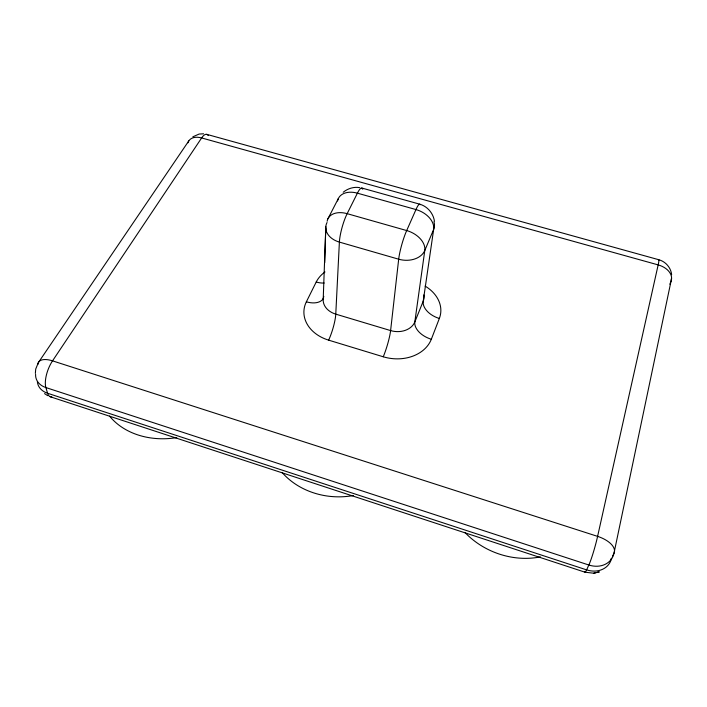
<?xml version="1.0" encoding="UTF-8"?>
<svg xmlns="http://www.w3.org/2000/svg" width="707" height="707" viewBox="0 0 707 707"><rect width="100%" height="100%" fill="white"/><g stroke="black" fill="none" stroke-linecap="round" stroke-linejoin="round"><path stroke-width="1.06" d="M324.707 262.73L325.812 226.549M323.214 299.185L325.768 228.008M35.35 373.367L35.73 369.019L38.39 362.541L188.813 140.879M425.075 286.07A37.321 28.713 7.2 0 1 439.347 318.459L431.332 339.245A19.363 11.975 21.3 0 1 414.823 321.941L424.792 250.49L433.656 229.395A20.397 14.67 6.9 0 0 433.939 221.795M669.821 284.205L670.987 281.368A17.975 12.567 18.5 0 0 671.164 279.035M612.527 556.223L613.976 553.272L670.987 281.368A18.029 12.205 10.9 0 0 658.164 264.895L201.636 137.945A16.641 10.693 33.9 0 0 187.929 142.832M431.323 339.236A37.922 29.659 6.8 0 1 383.256 356.779L328.631 340.147A37.612 29.164 3.2 0 1 306.37 301.809L316.215 282.013A18.674 11.621 26.7 0 0 324.195 283.021M338.361 198.499L327.915 218.816M343.231 192.216C347.809 188.557 353.853 186.551 359.695 187.647M192.843 136.805L199.109 134.056L203.572 133.791M50.197 396.724L585.043 572.21L593.641 573.209L599.333 571.901L597.097 572.414M593.641 573.209L595.921 572.688M206.744 134.348L658.836 259.743C665.649 261.572 670.952 267.723 671.65 274.749M361.816 188.027L419.693 204.173C427.461 206.364 433.311 213.302 434.443 221.247M44.532 393.613L47.669 395.655M51.858 396.945A19.743 7.998 -69.3 0 1 47.572 393.251A20.326 15.474 -15.4 0 1 37.365 381.639M584.769 571.769A21.493 1.909 -74.4 0 0 586.607 569.877L588.843 565.017A21.634 1.935 -74.4 0 0 597.601 536.374L658.164 264.895A17.569 1.308 -73.2 0 0 658.438 259.911M35.597 374.303A20.468 15.519 -15.2 0 0 45.884 387.56L47.572 393.251L586.607 569.877A22.041 18.409 30.9 0 0 611.564 558.185A21.846 10.693 15.9 0 1 610.618 559.555M37.904 364.414A20.026 9.226 30.3 0 1 52.53 360.853L597.601 536.374A22.014 10.852 15.8 0 1 613.976 553.272A22.2 18.488 30.6 0 1 588.843 565.017L45.884 387.56A19.858 8.113 -69.4 0 1 52.53 360.853L201.636 137.945A16.367 5.665 -75.4 0 1 208.203 135.558M439.356 318.459A19.054 12.081 21.1 0 1 423.21 301.217A18.903 14.405 7.1 0 0 423.82 294.925M323.55 298.16A18.983 11.506 26.5 0 1 306.361 301.809M316.223 282.013A37.003 28.245 3.7 0 1 324.981 271.974M383.256 356.788A19.672 2.766 -73.2 0 0 390.6 330.593L398.686 259.204A20.786 3.084 -74 0 1 406.684 230.553L415.972 209.564A20.45 2.969 -74.2 0 1 420.17 204.73M328.631 340.147A19.496 3.765 -73.1 0 0 335.772 314.138L339.387 242.094A20.591 4.189 -74.2 0 1 347.155 213.664L357.406 193.17A20.264 4.039 -74.4 0 1 362.753 189.237M337.584 200.974A20.238 13.663 26.7 0 1 357.406 193.17L415.972 209.564A20.397 13.928 23.6 0 1 433.656 229.395L423.21 301.217L414.823 321.941A19.213 14.891 6.8 0 1 390.6 330.584L335.772 314.138A19.054 14.635 3.2 0 1 323.806 296.366M327.147 221.273A20.591 13.566 26.6 0 1 347.155 213.664L406.684 230.553A20.759 13.84 23.6 0 1 424.792 250.49A20.759 15.2 6.6 0 1 398.686 259.204L339.387 242.094A20.574 14.918 3.4 0 1 327.023 222.528M176.768 437.589A68.924 54.784 -9.9 0 1 109.567 416.087M540.44 556.877A72.662 61.35 22.2 0 1 464.879 532.406M353.376 495.519A69.489 58.973 2.8 0 1 282.04 472.426"/></g></svg>
